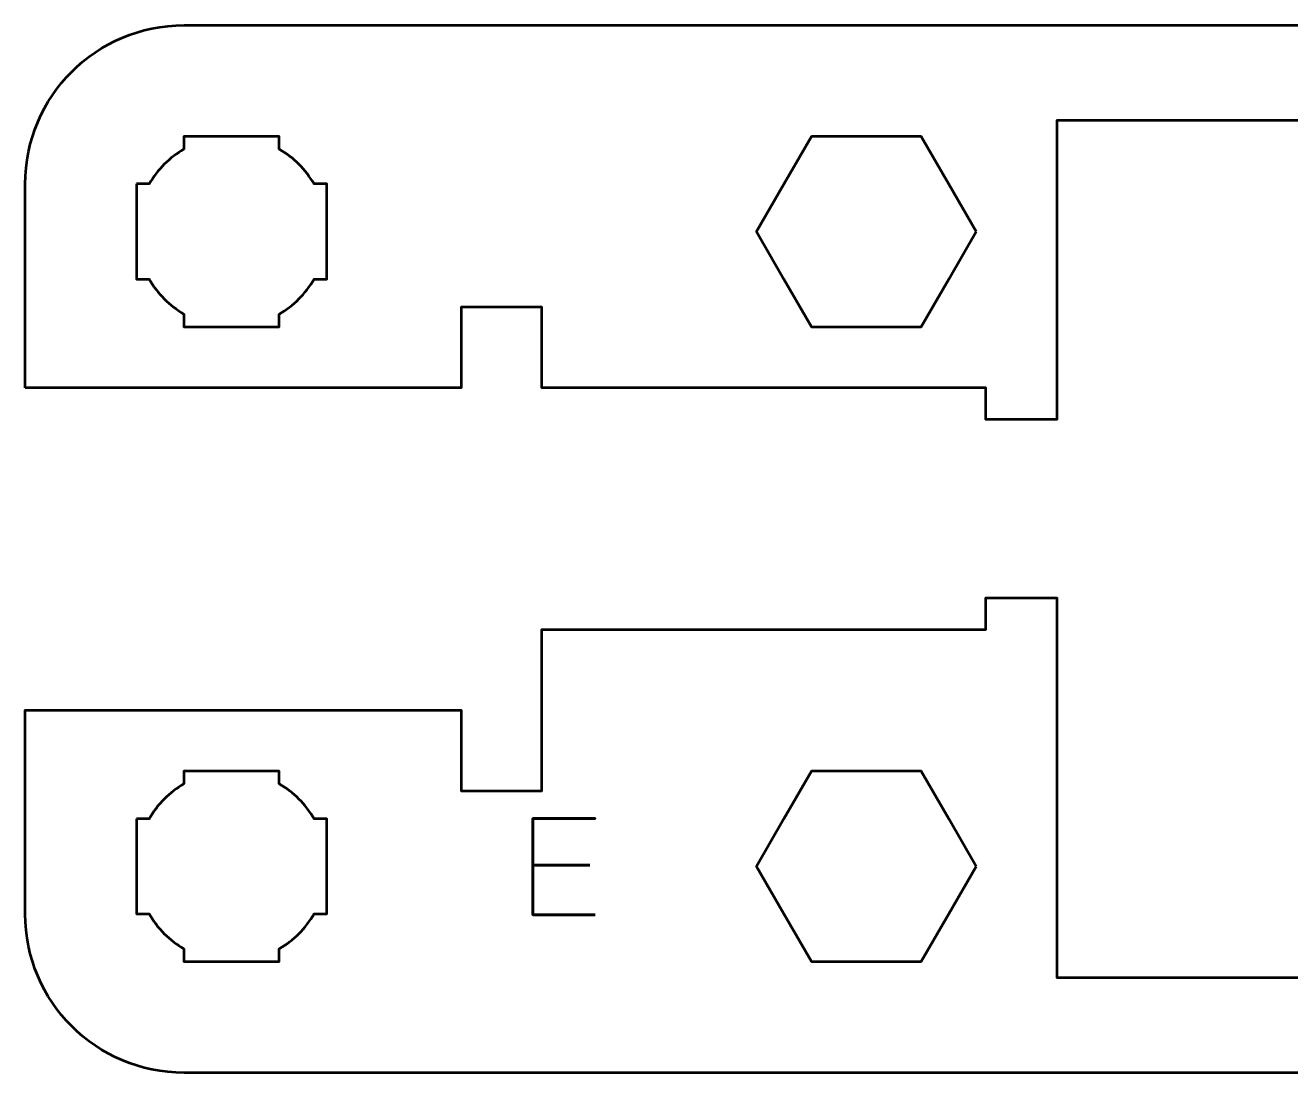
# Model space of a CAD drawing. Header units: centimetres. Extents: x -26.2 to 5.2, y -18.5 to -11.2.
# Drawn here: x -10.15 to -6.163, y -14.5 to -11.2 of the extents above; entities that cross this region are included whole.
import ezdxf

# ---------------------------------------------------------------- set-up
doc = ezdxf.new("R2010")
doc.units = ezdxf.units.CM
doc.header["$MEASUREMENT"] = 0
doc.layers.add('Layer 1', color=7, linetype='Continuous')

msp = doc.modelspace()

# ---------------------------------------------------------------- linework, layer by layer
at = {"layer": 'Layer 1', "lineweight": 53}
for points, knots in [([(-10.15, -12.34202), (-10.15, -12.34202), (-8.77699, -12.34202), (-8.77699, -12.34202), (-8.77699, -12.34202), (-8.77699, -12.34202), (-8.77699, -12.08802), (-8.77699, -12.08802), (-8.77699, -12.08802), (-8.77699, -12.08802), (-8.52299, -12.08802), (-8.52299, -12.08802), (-8.52299, -12.08802), (-8.52299, -12.08802), (-8.52299, -12.34202), (-8.52299, -12.34202), (-8.52299, -12.34202), (-8.52299, -12.34202), (-7.12299, -12.34202), (-7.12299, -12.34202), (-7.12299, -12.34202), (-7.12299, -12.34202), (-7.12302, -12.44202), (-7.12302, -12.44202), (-7.12302, -12.44202), (-7.12302, -12.44202), (-6.89998, -12.44202), (-6.89998, -12.44202), (-6.89998, -12.44202), (-6.89998, -12.44202), (-6.89998, -11.50001), (-6.89998, -11.50001), (-6.89998, -11.50001), (-6.89998, -11.50001), (-4.55007, -11.50001), (-4.55007, -11.50001), (-4.55007, -11.50001), (-4.27307, -11.50001), (-4.04998, -11.72296), (-4.04998, -11.99997), (-4.04998, -11.99997), (-4.04998, -11.99997), (-4.04998, -13.69989), (-4.04998, -13.69989), (-4.04998, -13.69989), (-4.04998, -13.97689), (-4.27307, -14.19999), (-4.55007, -14.19999), (-4.55007, -14.19999), (-4.55007, -14.19999), (-6.89998, -14.19999), (-6.89998, -14.19999), (-6.89998, -14.19999), (-6.89998, -14.19999), (-6.89998, -13.00402), (-6.89998, -13.00402), (-6.89998, -13.00402), (-6.89998, -13.00402), (-7.12302, -13.00402), (-7.12302, -13.00402), (-7.12302, -13.00402), (-7.12302, -13.00402), (-7.12299, -13.10402), (-7.12299, -13.10402), (-7.12299, -13.10402), (-7.12299, -13.10402), (-8.52299, -13.10402), (-8.52299, -13.10402), (-8.52299, -13.10402), (-8.52299, -13.10402), (-8.52299, -13.61202), (-8.52299, -13.61202), (-8.52299, -13.61202), (-8.52299, -13.61202), (-8.77699, -13.61202), (-8.77699, -13.61202), (-8.77699, -13.61202), (-8.77699, -13.61202), (-8.77699, -13.35802), (-8.77699, -13.35802), (-8.77699, -13.35802), (-8.77699, -13.35802), (-10.15, -13.35802), (-10.15, -13.35802), (-10.15, -13.35802), (-10.15, -13.35802), (-10.15001, -14.00003), (-10.15001, -14.00003), (-10.15001, -14.00003), (-10.15001, -14.27704), (-9.92692, -14.49999), (-9.64993, -14.49999), (-9.64993, -14.49999), (-9.64993, -14.49999), (-3.35008, -14.49999), (-3.35008, -14.49999), (-3.35008, -14.49999), (-3.07295, -14.49999), (-2.84999, -14.27704), (-2.84999, -14.00003), (-2.84999, -14.00003), (-2.84999, -14.00003), (-2.84999, -11.70011), (-2.84999, -11.70011), (-2.84999, -11.70011), (-2.84999, -11.42311), (-3.07295, -11.20001), (-3.35008, -11.20001), (-3.35008, -11.20001), (-3.35008, -11.20001), (-9.64993, -11.20001), (-9.64993, -11.20001), (-9.64993, -11.20001), (-9.92692, -11.20001), (-10.15001, -11.42311), (-10.15001, -11.70011), (-10.15001, -11.70011), (-10.15001, -11.70011), (-10.15, -12.34202), (-10.15, -12.34202)], [0, 0, 0, 0, 0.0333333, 0.0333333, 0.0333333, 0.0333333, 0.0666667, 0.0666667, 0.0666667, 0.0666667, 0.1, 0.1, 0.1, 0.1, 0.1333333, 0.1333333, 0.1333333, 0.1333333, 0.1666667, 0.1666667, 0.1666667, 0.1666667, 0.2, 0.2, 0.2, 0.2, 0.2333333, 0.2333333, 0.2333333, 0.2333333, 0.2666667, 0.2666667, 0.2666667, 0.2666667, 0.3, 0.3, 0.3, 0.3, 0.3333333, 0.3333333, 0.3333333, 0.3333333, 0.3666667, 0.3666667, 0.3666667, 0.3666667, 0.4, 0.4, 0.4, 0.4, 0.4333333, 0.4333333, 0.4333333, 0.4333333, 0.4666667, 0.4666667, 0.4666667, 0.4666667, 0.5, 0.5, 0.5, 0.5, 0.5333333, 0.5333333, 0.5333333, 0.5333333, 0.5666667, 0.5666667, 0.5666667, 0.5666667, 0.6, 0.6, 0.6, 0.6, 0.6333333, 0.6333333, 0.6333333, 0.6333333, 0.6666667, 0.6666667, 0.6666667, 0.6666667, 0.7, 0.7, 0.7, 0.7, 0.7333333, 0.7333333, 0.7333333, 0.7333333, 0.7666667, 0.7666667, 0.7666667, 0.7666667, 0.8, 0.8, 0.8, 0.8, 0.8333333, 0.8333333, 0.8333333, 0.8333333, 0.8666667, 0.8666667, 0.8666667, 0.8666667, 0.9, 0.9, 0.9, 0.9, 0.9333333, 0.9333333, 0.9333333, 0.9333333, 0.9666667, 0.9666667, 0.9666667, 0.9666667, 1, 1, 1, 1]), ([(-9.80001, -11.69992), (-9.80001, -11.69992), (-9.7599, -11.69992), (-9.7599, -11.69992), (-9.7599, -11.69992), (-9.73358, -11.65444), (-9.69555, -11.61641), (-9.65008, -11.5901), (-9.65008, -11.5901), (-9.65008, -11.5901), (-9.65008, -11.54999), (-9.65008, -11.54999), (-9.65008, -11.54999), (-9.65008, -11.54999), (-9.50001, -11.54999), (-9.50001, -11.54999), (-9.50001, -11.54999), (-9.50001, -11.54999), (-9.35008, -11.54999), (-9.35008, -11.54999), (-9.35008, -11.54999), (-9.35008, -11.54999), (-9.35008, -11.5901), (-9.35008, -11.5901), (-9.35008, -11.5901), (-9.30446, -11.61641), (-9.26654, -11.65444), (-9.24022, -11.69992), (-9.24022, -11.69992), (-9.24022, -11.69992), (-9.2, -11.69992), (-9.2, -11.69992), (-9.2, -11.69992), (-9.2, -11.69992), (-9.2, -11.84999), (-9.2, -11.84999), (-9.2, -11.84999), (-9.2, -11.84999), (-9.2, -11.99992), (-9.2, -11.99992), (-9.2, -11.99992), (-9.2, -11.99992), (-9.24022, -11.99992), (-9.24022, -11.99992), (-9.24022, -11.99992), (-9.26654, -12.04539), (-9.30446, -12.08342), (-9.35008, -12.10974), (-9.35008, -12.10974), (-9.35008, -12.10974), (-9.35008, -12.14999), (-9.35008, -12.14999), (-9.35008, -12.14999), (-9.35008, -12.14999), (-9.50001, -12.14999), (-9.50001, -12.14999), (-9.50001, -12.14999), (-9.50001, -12.14999), (-9.65008, -12.14999), (-9.65008, -12.14999), (-9.65008, -12.14999), (-9.65008, -12.14999), (-9.65008, -12.10974), (-9.65008, -12.10974), (-9.65008, -12.10974), (-9.69555, -12.08342), (-9.73358, -12.04539), (-9.7599, -11.99992), (-9.7599, -11.99992), (-9.7599, -11.99992), (-9.80001, -11.99992), (-9.80001, -11.99992), (-9.80001, -11.99992), (-9.80001, -11.99992), (-9.80001, -11.84999), (-9.80001, -11.84999), (-9.80001, -11.84999), (-9.80001, -11.84999), (-9.80001, -11.69992), (-9.80001, -11.69992)], [0, 0, 0, 0, 0.05, 0.05, 0.05, 0.05, 0.1, 0.1, 0.1, 0.1, 0.15, 0.15, 0.15, 0.15, 0.2, 0.2, 0.2, 0.2, 0.25, 0.25, 0.25, 0.25, 0.3, 0.3, 0.3, 0.3, 0.35, 0.35, 0.35, 0.35, 0.4, 0.4, 0.4, 0.4, 0.45, 0.45, 0.45, 0.45, 0.5, 0.5, 0.5, 0.5, 0.55, 0.55, 0.55, 0.55, 0.6, 0.6, 0.6, 0.6, 0.65, 0.65, 0.65, 0.65, 0.7, 0.7, 0.7, 0.7, 0.75, 0.75, 0.75, 0.75, 0.8, 0.8, 0.8, 0.8, 0.85, 0.85, 0.85, 0.85, 0.9, 0.9, 0.9, 0.9, 0.95, 0.95, 0.95, 0.95, 1, 1, 1, 1]), ([(-7.15359, -11.85), (-7.15359, -11.85), (-7.24019, -12), (-7.24019, -12), (-7.24019, -12), (-7.24019, -12), (-7.32679, -12.15), (-7.32679, -12.15), (-7.32679, -12.15), (-7.32679, -12.15), (-7.5, -12.15), (-7.5, -12.15), (-7.5, -12.15), (-7.5, -12.15), (-7.67321, -12.15), (-7.67321, -12.15), (-7.67321, -12.15), (-7.67321, -12.15), (-7.75981, -12), (-7.75981, -12), (-7.75981, -12), (-7.75981, -12), (-7.84641, -11.85), (-7.84641, -11.85), (-7.84641, -11.85), (-7.84641, -11.85), (-7.75981, -11.7), (-7.75981, -11.7), (-7.75981, -11.7), (-7.75981, -11.7), (-7.67321, -11.55), (-7.67321, -11.55), (-7.67321, -11.55), (-7.67321, -11.55), (-7.5, -11.55), (-7.5, -11.55), (-7.5, -11.55), (-7.5, -11.55), (-7.32679, -11.55), (-7.32679, -11.55), (-7.32679, -11.55), (-7.32679, -11.55), (-7.24019, -11.7), (-7.24019, -11.7), (-7.24019, -11.7), (-7.24019, -11.7), (-7.15359, -11.85), (-7.15359, -11.85)], [0, 0, 0, 0, 0.0833333, 0.0833333, 0.0833333, 0.0833333, 0.1666667, 0.1666667, 0.1666667, 0.1666667, 0.25, 0.25, 0.25, 0.25, 0.3333333, 0.3333333, 0.3333333, 0.3333333, 0.4166667, 0.4166667, 0.4166667, 0.4166667, 0.5, 0.5, 0.5, 0.5, 0.5833333, 0.5833333, 0.5833333, 0.5833333, 0.6666667, 0.6666667, 0.6666667, 0.6666667, 0.75, 0.75, 0.75, 0.75, 0.8333333, 0.8333333, 0.8333333, 0.8333333, 0.9166667, 0.9166667, 0.9166667, 0.9166667, 1, 1, 1, 1]), ([(-9.80001, -13.69992), (-9.80001, -13.69992), (-9.7599, -13.69992), (-9.7599, -13.69992), (-9.7599, -13.69992), (-9.73358, -13.65444), (-9.69555, -13.61641), (-9.65008, -13.5901), (-9.65008, -13.5901), (-9.65008, -13.5901), (-9.65008, -13.54999), (-9.65008, -13.54999), (-9.65008, -13.54999), (-9.65008, -13.54999), (-9.50001, -13.54999), (-9.50001, -13.54999), (-9.50001, -13.54999), (-9.50001, -13.54999), (-9.35008, -13.54999), (-9.35008, -13.54999), (-9.35008, -13.54999), (-9.35008, -13.54999), (-9.35008, -13.5901), (-9.35008, -13.5901), (-9.35008, -13.5901), (-9.30446, -13.61641), (-9.26654, -13.65444), (-9.24022, -13.69992), (-9.24022, -13.69992), (-9.24022, -13.69992), (-9.2, -13.69992), (-9.2, -13.69992), (-9.2, -13.69992), (-9.2, -13.69992), (-9.2, -13.84999), (-9.2, -13.84999), (-9.2, -13.84999), (-9.2, -13.84999), (-9.2, -13.99992), (-9.2, -13.99992), (-9.2, -13.99992), (-9.2, -13.99992), (-9.24022, -13.99992), (-9.24022, -13.99992), (-9.24022, -13.99992), (-9.26654, -14.04539), (-9.30446, -14.08342), (-9.35008, -14.10974), (-9.35008, -14.10974), (-9.35008, -14.10974), (-9.35008, -14.14999), (-9.35008, -14.14999), (-9.35008, -14.14999), (-9.35008, -14.14999), (-9.50001, -14.14999), (-9.50001, -14.14999), (-9.50001, -14.14999), (-9.50001, -14.14999), (-9.65008, -14.14999), (-9.65008, -14.14999), (-9.65008, -14.14999), (-9.65008, -14.14999), (-9.65008, -14.10974), (-9.65008, -14.10974), (-9.65008, -14.10974), (-9.69555, -14.08342), (-9.73358, -14.04539), (-9.7599, -13.99992), (-9.7599, -13.99992), (-9.7599, -13.99992), (-9.80001, -13.99992), (-9.80001, -13.99992), (-9.80001, -13.99992), (-9.80001, -13.99992), (-9.80001, -13.84999), (-9.80001, -13.84999), (-9.80001, -13.84999), (-9.80001, -13.84999), (-9.80001, -13.69992), (-9.80001, -13.69992)], [0, 0, 0, 0, 0.05, 0.05, 0.05, 0.05, 0.1, 0.1, 0.1, 0.1, 0.15, 0.15, 0.15, 0.15, 0.2, 0.2, 0.2, 0.2, 0.25, 0.25, 0.25, 0.25, 0.3, 0.3, 0.3, 0.3, 0.35, 0.35, 0.35, 0.35, 0.4, 0.4, 0.4, 0.4, 0.45, 0.45, 0.45, 0.45, 0.5, 0.5, 0.5, 0.5, 0.55, 0.55, 0.55, 0.55, 0.6, 0.6, 0.6, 0.6, 0.65, 0.65, 0.65, 0.65, 0.7, 0.7, 0.7, 0.7, 0.75, 0.75, 0.75, 0.75, 0.8, 0.8, 0.8, 0.8, 0.85, 0.85, 0.85, 0.85, 0.9, 0.9, 0.9, 0.9, 0.95, 0.95, 0.95, 0.95, 1, 1, 1, 1]), ([(-7.15359, -13.85), (-7.15359, -13.85), (-7.24019, -14), (-7.24019, -14), (-7.24019, -14), (-7.24019, -14), (-7.32679, -14.15), (-7.32679, -14.15), (-7.32679, -14.15), (-7.32679, -14.15), (-7.5, -14.15), (-7.5, -14.15), (-7.5, -14.15), (-7.5, -14.15), (-7.67321, -14.15), (-7.67321, -14.15), (-7.67321, -14.15), (-7.67321, -14.15), (-7.75981, -14), (-7.75981, -14), (-7.75981, -14), (-7.75981, -14), (-7.84641, -13.85), (-7.84641, -13.85), (-7.84641, -13.85), (-7.84641, -13.85), (-7.75981, -13.7), (-7.75981, -13.7), (-7.75981, -13.7), (-7.75981, -13.7), (-7.67321, -13.55), (-7.67321, -13.55), (-7.67321, -13.55), (-7.67321, -13.55), (-7.5, -13.55), (-7.5, -13.55), (-7.5, -13.55), (-7.5, -13.55), (-7.32679, -13.55), (-7.32679, -13.55), (-7.32679, -13.55), (-7.32679, -13.55), (-7.24019, -13.7), (-7.24019, -13.7), (-7.24019, -13.7), (-7.24019, -13.7), (-7.15359, -13.85), (-7.15359, -13.85)], [0, 0, 0, 0, 0.0833333, 0.0833333, 0.0833333, 0.0833333, 0.1666667, 0.1666667, 0.1666667, 0.1666667, 0.25, 0.25, 0.25, 0.25, 0.3333333, 0.3333333, 0.3333333, 0.3333333, 0.4166667, 0.4166667, 0.4166667, 0.4166667, 0.5, 0.5, 0.5, 0.5, 0.5833333, 0.5833333, 0.5833333, 0.5833333, 0.6666667, 0.6666667, 0.6666667, 0.6666667, 0.75, 0.75, 0.75, 0.75, 0.8333333, 0.8333333, 0.8333333, 0.8333333, 0.9166667, 0.9166667, 0.9166667, 0.9166667, 1, 1, 1, 1])]:
    msp.add_open_spline(points, degree=3, knots=knots, dxfattribs=at)
at = {"layer": 'Layer 1', "color": 5, "lineweight": 53}
for points, knots in [([(-8.35399, -14.0026), (-8.35399, -14.0026), (-8.55126, -14.0026), (-8.55126, -14.0026), (-8.55126, -14.0026), (-8.55126, -14.0026), (-8.55126, -13.69907), (-8.55126, -13.69907), (-8.55126, -13.69907), (-8.55126, -13.69907), (-8.35399, -13.69907), (-8.35399, -13.69907), (-8.35399, -13.69907), (-8.35399, -13.69907), (-8.55126, -13.69907), (-8.55126, -13.69907), (-8.55126, -13.69907), (-8.55126, -13.69907), (-8.55126, -14.0026), (-8.55126, -14.0026), (-8.55126, -14.0026), (-8.55126, -14.0026), (-8.35399, -14.0026), (-8.35399, -14.0026)], [0, 0, 0, 0, 0.1666667, 0.1666667, 0.1666667, 0.1666667, 0.3333333, 0.3333333, 0.3333333, 0.3333333, 0.5, 0.5, 0.5, 0.5, 0.6666667, 0.6666667, 0.6666667, 0.6666667, 0.8333333, 0.8333333, 0.8333333, 0.8333333, 1, 1, 1, 1]), ([(-8.37092, -13.84639), (-8.37092, -13.84639), (-8.55126, -13.84639), (-8.55126, -13.84639), (-8.55126, -13.84639), (-8.55126, -13.84639), (-8.37092, -13.84639), (-8.37092, -13.84639)], [0, 0, 0, 0, 0.5, 0.5, 0.5, 0.5, 1, 1, 1, 1])]:
    msp.add_open_spline(points, degree=3, knots=knots, dxfattribs=at)

doc.saveas('drawing.dxf')
